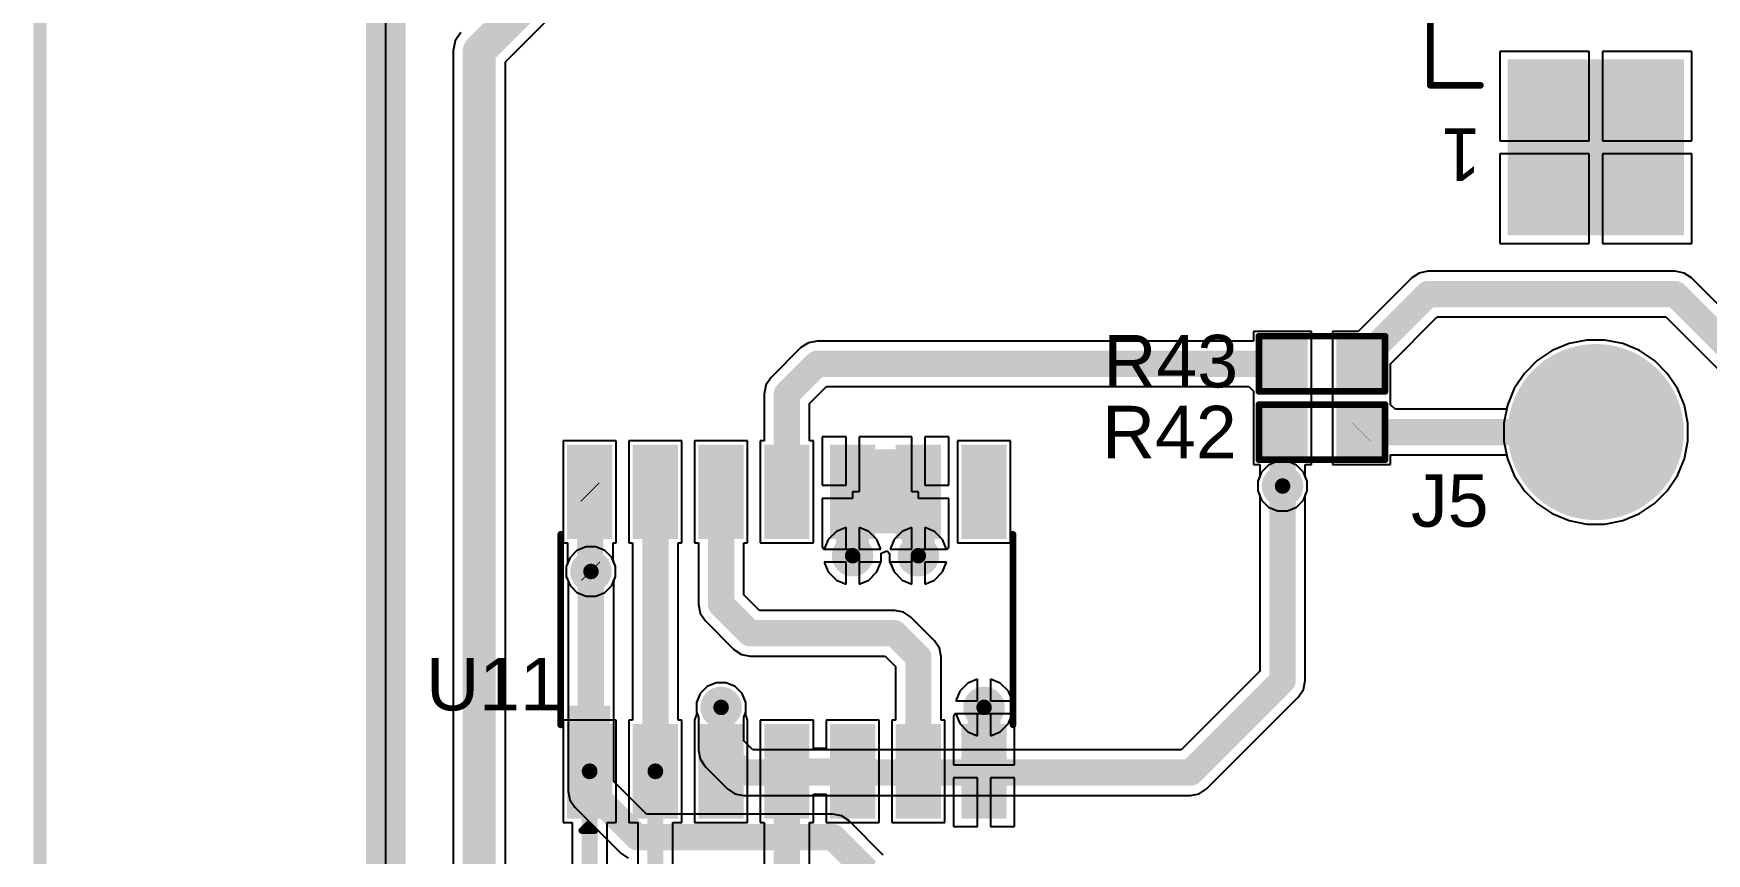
# Model space of a CAD drawing. Header units: millimetres. Extents: x -11 to 156, y -11 to 109.
# Drawn here: x -10.03 to 22.29, y 68.72 to 84.56 of the extents above; entities that cross this region are included whole.
import ezdxf

# ---------------------------------------------------------------- set-up
doc = ezdxf.new("R2010")
doc.units = ezdxf.units.MM
for name, color, linetype in [('BottomLayer', 5, 'Continuous'), ('BottomSolder', 6, 'Continuous'), ('Mechanical1', 6, 'Continuous'), ('Mechanical2', 216, 'Continuous'), ('MultiLayer', 9, 'Continuous'), ('PadHoleLayer', 156, 'Continuous'), ('TopLayer', 1, 'Continuous'), ('TopOverlay', 2, 'Continuous'), ('TopPaste', 8, 'Continuous'), ('TopSolder', 216, 'Continuous'), ('ViaHoleLayer', 16, 'Continuous')]:
    doc.layers.add(name, color=color, linetype=linetype)
doc.styles.add('Arial', font='', dxfattribs={"height": 0.2})
doc.styles.get('Arial').set_extended_font_data('Arial')

# ---------------------------------------------------------------- blocks, each defined once
blk = doc.blocks.new('SOIC_14_6')
at = {"layer": 'TopLayer'}
for points in [[(-3.51, 3.475), (-3.51, 4.145), (-1.89, 4.145), (-1.89, 3.475)], [(1.89, 3.475), (1.89, 4.145), (3.51, 4.145), (3.51, 3.475)], [(-3.51, 2.205), (-3.51, 2.875), (-1.89, 2.875), (-1.89, 2.205)], [(1.89, 2.205), (1.89, 2.875), (3.51, 2.875), (3.51, 2.205)], [(-3.51, 0.935), (-3.51, 1.605), (-1.89, 1.605), (-1.89, 0.935)], [(1.89, 0.935), (1.89, 1.605), (3.51, 1.605), (3.51, 0.935)], [(-3.51, -0.335), (-3.51, 0.335), (-1.89, 0.335), (-1.89, -0.335)], [(1.89, -0.335), (1.89, 0.335), (3.51, 0.335), (3.51, -0.335)], [(-3.51, -1.605), (-3.51, -0.935), (-1.89, -0.935), (-1.89, -1.605)], [(1.89, -1.605), (1.89, -0.935), (3.51, -0.935), (3.51, -1.605)], [(-3.51, -2.875), (-3.51, -2.205), (-1.89, -2.205), (-1.89, -2.875)], [(1.89, -2.875), (1.89, -2.205), (3.51, -2.205), (3.51, -2.875)], [(-3.51, -4.145), (-3.51, -3.475), (-1.89, -3.475), (-1.89, -4.145)], [(1.89, -4.145), (1.89, -3.475), (3.51, -3.475), (3.51, -4.145)]]:
    blk.add_hatch(color=1, dxfattribs=at).paths.add_polyline_path(points)
at = {"layer": 'TopOverlay'}
blk.add_hatch(color=2, dxfattribs=at).paths.add_polyline_path([(-1.787, 3.409), (-1.432, 3.409), (-1.432, 4.222), (-1.787, 4.222)])
at = {"layer": 'TopPaste'}
for points in [[(-3.51, 3.475), (-3.51, 4.145), (-1.89, 4.145), (-1.89, 3.475)], [(1.89, 3.475), (1.89, 4.145), (3.51, 4.145), (3.51, 3.475)], [(-3.51, 2.205), (-3.51, 2.875), (-1.89, 2.875), (-1.89, 2.205)], [(1.89, 2.205), (1.89, 2.875), (3.51, 2.875), (3.51, 2.205)], [(-3.51, 0.935), (-3.51, 1.605), (-1.89, 1.605), (-1.89, 0.935)], [(1.89, 0.935), (1.89, 1.605), (3.51, 1.605), (3.51, 0.935)], [(-3.51, -0.335), (-3.51, 0.335), (-1.89, 0.335), (-1.89, -0.335)], [(1.89, -0.335), (1.89, 0.335), (3.51, 0.335), (3.51, -0.335)], [(-3.51, -1.605), (-3.51, -0.935), (-1.89, -0.935), (-1.89, -1.605)], [(1.89, -1.605), (1.89, -0.935), (3.51, -0.935), (3.51, -1.605)], [(-3.51, -2.875), (-3.51, -2.205), (-1.89, -2.205), (-1.89, -2.875)], [(1.89, -2.875), (1.89, -2.205), (3.51, -2.205), (3.51, -2.875)], [(-3.51, -4.145), (-3.51, -3.475), (-1.89, -3.475), (-1.89, -4.145)], [(1.89, -4.145), (1.89, -3.475), (3.51, -3.475), (3.51, -4.145)]]:
    blk.add_hatch(color=8, dxfattribs=at).paths.add_polyline_path(points)
at = {"layer": 'TopSolder'}
for points in [[(-3.612, 3.373), (-3.612, 4.247), (-1.788, 4.247), (-1.788, 3.373)], [(1.788, 3.373), (1.788, 4.247), (3.612, 4.247), (3.612, 3.373)], [(-3.612, 2.103), (-3.612, 2.977), (-1.788, 2.977), (-1.788, 2.103)], [(1.788, 2.103), (1.788, 2.977), (3.612, 2.977), (3.612, 2.103)], [(-3.612, 0.833), (-3.612, 1.707), (-1.788, 1.707), (-1.788, 0.833)], [(1.788, 0.833), (1.788, 1.707), (3.612, 1.707), (3.612, 0.833)], [(-3.612, -0.437), (-3.612, 0.437), (-1.788, 0.437), (-1.788, -0.437)], [(1.788, -0.437), (1.788, 0.437), (3.612, 0.437), (3.612, -0.437)], [(-3.612, -1.707), (-3.612, -0.833), (-1.788, -0.833), (-1.788, -1.707)], [(1.788, -1.707), (1.788, -0.833), (3.612, -0.833), (3.612, -1.707)], [(-3.612, -2.977), (-3.612, -2.103), (-1.788, -2.103), (-1.788, -2.977)], [(1.788, -2.977), (1.788, -2.103), (3.612, -2.103), (3.612, -2.977)], [(-3.612, -4.247), (-3.612, -3.373), (-1.788, -3.373), (-1.788, -4.247)], [(1.788, -4.247), (1.788, -3.373), (3.612, -3.373), (3.612, -4.247)]]:
    blk.add_hatch(color=216, dxfattribs=at).paths.add_polyline_path(points)
at = {"layer": 'TopOverlay', "const_width": 0.127}
for points in [[(-1.803, 4.369), (1.88, 4.369)], [(-3.845, 3.962), (-3.718, 3.835)], [(-3.845, 3.962), (-3.845, 3.708)], [(-3.718, 3.835), (-3.845, 3.708)], [(-1.803, -4.369), (1.88, -4.369)]]:
    blk.add_lwpolyline(points, dxfattribs=at)
at = {"layer": 'TopOverlay', "const_width": 0.0635}
for points in [[(-1.835, 4.369, 1), (-1.772, 4.369, 1)], [(1.848, 4.369, 1), (1.911, 4.369, 1)], [(-3.877, 3.962, 1), (-3.813, 3.962, 1)], [(-3.877, 3.962, 1), (-3.813, 3.962, 1)], [(-3.75, 3.835, 1), (-3.686, 3.835, 1)], [(-3.75, 3.835, 1), (-3.686, 3.835, 1)], [(-3.877, 3.708, 1), (-3.813, 3.708, 1)], [(-3.877, 3.708, 1), (-3.813, 3.708, 1)], [(-1.835, -4.369, 1), (-1.772, -4.369, 1)], [(1.848, -4.369, 1), (1.911, -4.369, 1)]]:
    blk.add_lwpolyline(points, format="xyb", close=True, dxfattribs=at)
blk = doc.blocks.new('R___0603_17')
at = {"layer": 'TopLayer'}
for points in [[(-0.381, 0.4445), (-0.381, -0.4445), (-1.143, -0.4445), (-1.143, 0.4445)], [(1.143, 0.4445), (1.143, -0.4445), (0.381, -0.4445), (0.381, 0.4445)]]:
    blk.add_hatch(color=1, dxfattribs=at).paths.add_polyline_path(points)
at = {"layer": 'TopPaste'}
for points in [[(-0.381, 0.4445), (-0.381, -0.4445), (-1.143, -0.4445), (-1.143, 0.4445)], [(1.143, 0.4445), (1.143, -0.4445), (0.381, -0.4445), (0.381, 0.4445)]]:
    blk.add_hatch(color=8, dxfattribs=at).paths.add_polyline_path(points)
at = {"layer": 'TopSolder'}
for points in [[(-0.2794, 0.5461), (-0.2794, -0.5461), (-1.2446, -0.5461), (-1.2446, 0.5461)], [(1.2446, 0.5461), (1.2446, -0.5461), (0.2794, -0.5461), (0.2794, 0.5461)]]:
    blk.add_hatch(color=216, dxfattribs=at).paths.add_polyline_path(points)
at = {"layer": 'TopOverlay', "const_width": 0.127}
for points in [[(-1.2192, 0.5334), (1.2192, 0.5334)], [(-1.2192, -0.5334), (-1.2192, 0.5334)], [(1.2192, -0.5334), (1.2192, 0.5334)], [(-1.2192, -0.5334), (1.2192, -0.5334)]]:
    blk.add_lwpolyline(points, dxfattribs=at)
at = {"layer": 'TopOverlay', "const_width": 0.0635}
for points in [[(-1.25095, 0.5334, 1), (-1.18745, 0.5334, 1)], [(-1.25095, 0.5334, 1), (-1.18745, 0.5334, 1)], [(1.18745, 0.5334, 1), (1.25095, 0.5334, 1)], [(1.18745, 0.5334, 1), (1.25095, 0.5334, 1)], [(-1.25095, -0.5334, 1), (-1.18745, -0.5334, 1)], [(-1.25095, -0.5334, 1), (-1.18745, -0.5334, 1)], [(1.18745, -0.5334, 1), (1.25095, -0.5334, 1)], [(1.18745, -0.5334, 1), (1.25095, -0.5334, 1)]]:
    blk.add_lwpolyline(points, format="xyb", close=True, dxfattribs=at)
blk = doc.blocks.new('R___0603_18')
at = {"layer": 'TopLayer'}
for points in [[(-0.381, 0.4445), (-0.381, -0.4445), (-1.143, -0.4445), (-1.143, 0.4445)], [(1.143, 0.4445), (1.143, -0.4445), (0.381, -0.4445), (0.381, 0.4445)]]:
    blk.add_hatch(color=1, dxfattribs=at).paths.add_polyline_path(points)
at = {"layer": 'TopPaste'}
for points in [[(-0.381, 0.4445), (-0.381, -0.4445), (-1.143, -0.4445), (-1.143, 0.4445)], [(1.143, 0.4445), (1.143, -0.4445), (0.381, -0.4445), (0.381, 0.4445)]]:
    blk.add_hatch(color=8, dxfattribs=at).paths.add_polyline_path(points)
at = {"layer": 'TopSolder'}
for points in [[(-0.2794, 0.5461), (-0.2794, -0.5461), (-1.2446, -0.5461), (-1.2446, 0.5461)], [(1.2446, 0.5461), (1.2446, -0.5461), (0.2794, -0.5461), (0.2794, 0.5461)]]:
    blk.add_hatch(color=216, dxfattribs=at).paths.add_polyline_path(points)
at = {"layer": 'TopOverlay', "const_width": 0.127}
for points in [[(-1.2192, 0.5334), (1.2192, 0.5334)], [(-1.2192, -0.5334), (-1.2192, 0.5334)], [(1.2192, -0.5334), (1.2192, 0.5334)], [(-1.2192, -0.5334), (1.2192, -0.5334)]]:
    blk.add_lwpolyline(points, dxfattribs=at)
at = {"layer": 'TopOverlay', "const_width": 0.0635}
for points in [[(-1.25095, 0.5334, 1), (-1.18745, 0.5334, 1)], [(-1.25095, 0.5334, 1), (-1.18745, 0.5334, 1)], [(1.18745, 0.5334, 1), (1.25095, 0.5334, 1)], [(1.18745, 0.5334, 1), (1.25095, 0.5334, 1)], [(-1.25095, -0.5334, 1), (-1.18745, -0.5334, 1)], [(-1.25095, -0.5334, 1), (-1.18745, -0.5334, 1)], [(1.18745, -0.5334, 1), (1.25095, -0.5334, 1)], [(1.18745, -0.5334, 1), (1.25095, -0.5334, 1)]]:
    blk.add_lwpolyline(points, format="xyb", close=True, dxfattribs=at)
blk = doc.blocks.new('0039301060_85')
at = {"layer": 'BottomLayer'}
h = blk.add_hatch(color=5, dxfattribs=at)
edge = h.paths.add_edge_path()
edge.add_arc((-4.2, 6.4), 1.6, 0, 360)
h = blk.add_hatch(color=5, dxfattribs=at)
edge = h.paths.add_edge_path()
edge.add_arc((0, 6.4), 1.6, 0, 360)
h = blk.add_hatch(color=5, dxfattribs=at)
edge = h.paths.add_edge_path()
edge.add_arc((4.2, 6.4), 1.6, 0, 360)
h = blk.add_hatch(color=5, dxfattribs=at)
edge = h.paths.add_edge_path()
edge.add_arc((-4.2, 0.9), 1.6, 0, 360)
h = blk.add_hatch(color=5, dxfattribs=at)
edge = h.paths.add_edge_path()
edge.add_arc((0, 0.9), 1.6, 0, 360)
blk.add_hatch(color=5, dxfattribs=at).paths.add_polyline_path([(2.6, 2.5), (5.8, 2.5), (5.8, -0.7), (2.6, -0.7)])
at = {"layer": 'BottomSolder'}
h = blk.add_hatch(color=6, dxfattribs=at)
edge = h.paths.add_edge_path()
edge.add_arc((-4.2, 6.4), 1.702, 0, 360)
h = blk.add_hatch(color=6, dxfattribs=at)
edge = h.paths.add_edge_path()
edge.add_arc((0, 6.4), 1.702, 0, 360)
h = blk.add_hatch(color=6, dxfattribs=at)
edge = h.paths.add_edge_path()
edge.add_arc((4.2, 6.4), 1.702, 0, 360)
h = blk.add_hatch(color=6, dxfattribs=at)
edge = h.paths.add_edge_path()
edge.add_arc((-4.2, 0.9), 1.702, 0, 360)
h = blk.add_hatch(color=6, dxfattribs=at)
edge = h.paths.add_edge_path()
edge.add_arc((0, 0.9), 1.702, 0, 360)
blk.add_hatch(color=6, dxfattribs=at).paths.add_polyline_path([(2.499, 2.602), (5.902, 2.602), (5.902, -0.802), (2.499, -0.802)])
h = blk.add_hatch(color=6, dxfattribs=at)
edge = h.paths.add_edge_path()
edge.add_arc((-4.2, -6.4), 0.102, 0, 360)
h = blk.add_hatch(color=6, dxfattribs=at)
edge = h.paths.add_edge_path()
edge.add_arc((4.2, -6.4), 0.102, 0, 360)
at = {"layer": 'MultiLayer'}
h = blk.add_hatch(color=9, dxfattribs=at)
edge = h.paths.add_edge_path()
edge.add_arc((-4.2, 6.4), 1.6, 0, 360)
h = blk.add_hatch(color=9, dxfattribs=at)
edge = h.paths.add_edge_path()
edge.add_arc((0, 6.4), 1.6, 0, 360)
h = blk.add_hatch(color=9, dxfattribs=at)
edge = h.paths.add_edge_path()
edge.add_arc((4.2, 6.4), 1.6, 0, 360)
h = blk.add_hatch(color=9, dxfattribs=at)
edge = h.paths.add_edge_path()
edge.add_arc((-4.2, 0.9), 1.6, 0, 360)
h = blk.add_hatch(color=9, dxfattribs=at)
edge = h.paths.add_edge_path()
edge.add_arc((0, 0.9), 1.6, 0, 360)
blk.add_hatch(color=9, dxfattribs=at).paths.add_polyline_path([(2.6, 2.5), (5.8, 2.5), (5.8, -0.7), (2.6, -0.7)])
at = {"layer": 'PadHoleLayer'}
h = blk.add_hatch(color=156, dxfattribs=at)
edge = h.paths.add_edge_path()
edge.add_arc((-4.2, 6.4), 0.91, 0, 360)
h = blk.add_hatch(color=156, dxfattribs=at)
edge = h.paths.add_edge_path()
edge.add_arc((0, 6.4), 0.91, 0, 360)
h = blk.add_hatch(color=156, dxfattribs=at)
edge = h.paths.add_edge_path()
edge.add_arc((4.2, 6.4), 0.91, 0, 360)
h = blk.add_hatch(color=156, dxfattribs=at)
edge = h.paths.add_edge_path()
edge.add_arc((-4.2, 0.9), 0.91, 0, 360)
h = blk.add_hatch(color=156, dxfattribs=at)
edge = h.paths.add_edge_path()
edge.add_arc((0, 0.9), 0.91, 0, 360)
h = blk.add_hatch(color=156, dxfattribs=at)
edge = h.paths.add_edge_path()
edge.add_arc((4.2, 0.9), 0.91, 0, 360)
h = blk.add_hatch(color=156, dxfattribs=at)
edge = h.paths.add_edge_path()
edge.add_arc((-4.2, -6.4), 1.6, 0, 360)
h = blk.add_hatch(color=156, dxfattribs=at)
edge = h.paths.add_edge_path()
edge.add_arc((4.2, -6.4), 1.6, 0, 360)
at = {"layer": 'TopLayer'}
h = blk.add_hatch(color=1, dxfattribs=at)
edge = h.paths.add_edge_path()
edge.add_arc((-4.2, 6.4), 1.6, 0, 360)
h = blk.add_hatch(color=1, dxfattribs=at)
edge = h.paths.add_edge_path()
edge.add_arc((0, 6.4), 1.6, 0, 360)
h = blk.add_hatch(color=1, dxfattribs=at)
edge = h.paths.add_edge_path()
edge.add_arc((4.2, 6.4), 1.6, 0, 360)
h = blk.add_hatch(color=1, dxfattribs=at)
edge = h.paths.add_edge_path()
edge.add_arc((-4.2, 0.9), 1.6, 0, 360)
h = blk.add_hatch(color=1, dxfattribs=at)
edge = h.paths.add_edge_path()
edge.add_arc((0, 0.9), 1.6, 0, 360)
blk.add_hatch(color=1, dxfattribs=at).paths.add_polyline_path([(2.6, 2.5), (5.8, 2.5), (5.8, -0.7), (2.6, -0.7)])
at = {"layer": 'TopSolder'}
h = blk.add_hatch(color=216, dxfattribs=at)
edge = h.paths.add_edge_path()
edge.add_arc((-4.2, 6.4), 1.702, 0, 360)
h = blk.add_hatch(color=216, dxfattribs=at)
edge = h.paths.add_edge_path()
edge.add_arc((0, 6.4), 1.702, 0, 360)
h = blk.add_hatch(color=216, dxfattribs=at)
edge = h.paths.add_edge_path()
edge.add_arc((4.2, 6.4), 1.702, 0, 360)
h = blk.add_hatch(color=216, dxfattribs=at)
edge = h.paths.add_edge_path()
edge.add_arc((-4.2, 0.9), 1.702, 0, 360)
h = blk.add_hatch(color=216, dxfattribs=at)
edge = h.paths.add_edge_path()
edge.add_arc((0, 0.9), 1.702, 0, 360)
blk.add_hatch(color=216, dxfattribs=at).paths.add_polyline_path([(2.499, 2.602), (5.902, 2.602), (5.902, -0.802), (2.499, -0.802)])
h = blk.add_hatch(color=216, dxfattribs=at)
edge = h.paths.add_edge_path()
edge.add_arc((-4.2, -6.4), 0.102, 0, 360)
h = blk.add_hatch(color=216, dxfattribs=at)
edge = h.paths.add_edge_path()
edge.add_arc((4.2, -6.4), 0.102, 0, 360)
at = {"layer": 'TopOverlay', "const_width": 0.127}
for points in [[(-5.447, -0.3), (-6.9, -0.3)], [(-6.9, -0.3), (-6.9, -13.1)], [(0.656, -0.3), (-0.566, -0.3)], [(7.399, -0.3), (6.43, -0.3)], [(7.399, -0.3), (7.399, -13.1)], [(1.558, -11.081), (-0.982, -11.081)], [(-0.982, -11.081), (-0.982, -13.07)], [(1.558, -11.081), (1.558, -13.07)], [(1.558, -12.098), (-0.982, -12.098)], [(7.399, -13.1), (-6.9, -13.1)]]:
    blk.add_lwpolyline(points, dxfattribs=at)
at = {"layer": 'TopOverlay', "const_width": 0.0635}
for points in [[(-6.932, -0.3, 1), (-6.868, -0.3, 1)], [(-6.932, -0.3, 1), (-6.868, -0.3, 1)], [(-5.479, -0.3, 1), (-5.415, -0.3, 1)], [(-0.598, -0.3, 1), (-0.534, -0.3, 1)], [(0.625, -0.3, 1), (0.688, -0.3, 1)], [(6.398, -0.3, 1), (6.462, -0.3, 1)], [(7.367, -0.3, 1), (7.431, -0.3, 1)], [(7.367, -0.3, 1), (7.431, -0.3, 1)], [(-1.014, -11.081, 1), (-0.951, -11.081, 1)], [(-1.014, -11.081, 1), (-0.951, -11.081, 1)], [(1.526, -11.081, 1), (1.589, -11.081, 1)], [(1.526, -11.081, 1), (1.589, -11.081, 1)], [(-1.014, -12.098, 1), (-0.951, -12.098, 1)], [(1.526, -12.098, 1), (1.589, -12.098, 1)], [(-6.932, -13.1, 1), (-6.868, -13.1, 1)], [(-6.932, -13.1, 1), (-6.868, -13.1, 1)], [(-1.014, -13.07, 1), (-0.951, -13.07, 1)], [(1.526, -13.07, 1), (1.589, -13.07, 1)], [(7.367, -13.1, 1), (7.431, -13.1, 1)], [(7.367, -13.1, 1), (7.431, -13.1, 1)]]:
    blk.add_lwpolyline(points, format="xyb", close=True, dxfattribs=at)
at = {"layer": 'TopOverlay'}
blk.add_text('1', height=1.016, dxfattribs=at).set_placement((6.426, 0.533))

msp = doc.modelspace()

# ---------------------------------------------------------------- hatches: boundary and pattern name
at = {"layer": 'BottomLayer'}
h = msp.add_hatch(color=5, dxfattribs=at)
edge = h.paths.add_edge_path()
edge.add_arc((14.097, 75.819), 0.3, 0, 360)
h = msp.add_hatch(color=5, dxfattribs=at)
edge = h.paths.add_edge_path()
edge.add_arc((5.791, 74.473), 0.3, 0, 360)
h = msp.add_hatch(color=5, dxfattribs=at)
edge = h.paths.add_edge_path()
edge.add_arc((7.061, 74.473), 0.3, 0, 360)
h = msp.add_hatch(color=5, dxfattribs=at)
edge = h.paths.add_edge_path()
edge.add_arc((0.737, 74.168), 0.3, 0, 360)
h = msp.add_hatch(color=5, dxfattribs=at)
edge = h.paths.add_edge_path()
edge.add_arc((3.251, 71.542), 0.3, 0, 360)
h = msp.add_hatch(color=5, dxfattribs=at)
edge = h.paths.add_edge_path()
edge.add_arc((8.331, 71.542), 0.3, 0, 360)
at = {"layer": 'BottomSolder'}
h = msp.add_hatch(color=6, dxfattribs=at)
edge = h.paths.add_edge_path()
edge.add_arc((14.097, 75.819), 0.402, 0, 360)
h = msp.add_hatch(color=6, dxfattribs=at)
edge = h.paths.add_edge_path()
edge.add_arc((5.791, 74.473), 0.402, 0, 360)
h = msp.add_hatch(color=6, dxfattribs=at)
edge = h.paths.add_edge_path()
edge.add_arc((7.061, 74.473), 0.402, 0, 360)
h = msp.add_hatch(color=6, dxfattribs=at)
edge = h.paths.add_edge_path()
edge.add_arc((0.737, 74.168), 0.402, 0, 360)
h = msp.add_hatch(color=6, dxfattribs=at)
edge = h.paths.add_edge_path()
edge.add_arc((3.251, 71.542), 0.402, 0, 360)
h = msp.add_hatch(color=6, dxfattribs=at)
edge = h.paths.add_edge_path()
edge.add_arc((8.331, 71.542), 0.402, 0, 360)
at = {"layer": 'TopLayer'}
msp.add_hatch(color=1, dxfattribs=at).paths.add_polyline_path([(5.461, 74.905), (7.442, 74.905), (7.442, 76.53), (5.461, 76.53)])
h = msp.add_hatch(color=1, dxfattribs=at)
edge = h.paths.add_edge_path()
edge.add_arc((14.097, 75.819), 0.3, 0, 360)
h = msp.add_hatch(color=1, dxfattribs=at)
edge = h.paths.add_edge_path()
edge.add_arc((5.791, 74.473), 0.3, 0, 360)
h = msp.add_hatch(color=1, dxfattribs=at)
edge = h.paths.add_edge_path()
edge.add_arc((7.061, 74.473), 0.3, 0, 360)
h = msp.add_hatch(color=1, dxfattribs=at)
edge = h.paths.add_edge_path()
edge.add_arc((0.737, 74.168), 0.3, 0, 360)
h = msp.add_hatch(color=1, dxfattribs=at)
edge = h.paths.add_edge_path()
edge.add_arc((3.251, 71.542), 0.3, 0, 360)
h = msp.add_hatch(color=1, dxfattribs=at)
edge = h.paths.add_edge_path()
edge.add_arc((8.331, 71.542), 0.3, 0, 360)
at = {"layer": 'TopSolder'}
h = msp.add_hatch(color=216, dxfattribs=at)
edge = h.paths.add_edge_path()
edge.add_arc((14.097, 75.819), 0.402, 0, 360)
h = msp.add_hatch(color=216, dxfattribs=at)
edge = h.paths.add_edge_path()
edge.add_arc((5.791, 74.473), 0.402, 0, 360)
h = msp.add_hatch(color=216, dxfattribs=at)
edge = h.paths.add_edge_path()
edge.add_arc((7.061, 74.473), 0.402, 0, 360)
h = msp.add_hatch(color=216, dxfattribs=at)
edge = h.paths.add_edge_path()
edge.add_arc((0.737, 74.168), 0.402, 0, 360)
h = msp.add_hatch(color=216, dxfattribs=at)
edge = h.paths.add_edge_path()
edge.add_arc((3.251, 71.542), 0.402, 0, 360)
h = msp.add_hatch(color=216, dxfattribs=at)
edge = h.paths.add_edge_path()
edge.add_arc((8.331, 71.542), 0.402, 0, 360)
at = {"layer": 'ViaHoleLayer'}
h = msp.add_hatch(color=16, dxfattribs=at)
edge = h.paths.add_edge_path()
edge.add_arc((14.097, 75.819), 0.15, 0, 360)
h = msp.add_hatch(color=16, dxfattribs=at)
edge = h.paths.add_edge_path()
edge.add_arc((5.791, 74.473), 0.15, 0, 360)
h = msp.add_hatch(color=16, dxfattribs=at)
edge = h.paths.add_edge_path()
edge.add_arc((7.061, 74.473), 0.15, 0, 360)
h = msp.add_hatch(color=16, dxfattribs=at)
edge = h.paths.add_edge_path()
edge.add_arc((0.737, 74.168), 0.15, 0, 360)
h = msp.add_hatch(color=16, dxfattribs=at)
edge = h.paths.add_edge_path()
edge.add_arc((3.251, 71.542), 0.15, 0, 360)
h = msp.add_hatch(color=16, dxfattribs=at)
edge = h.paths.add_edge_path()
edge.add_arc((8.331, 71.542), 0.15, 0, 360)

# ---------------------------------------------------------------- linework, layer by layer
at = {"layer": 'BottomLayer'}
for p, q in [((-3.226, -2.286), (-3.226, 96.393)), ((-0.917, 84.017), (8.439, 93.373)), ((-1.889, 84.42), (-1.927, 84.226)), ((-1.779, 84.583), (-1.889, 84.42)), ((-1.927, 84.226), (-1.927, 53.111)), ((20.022, 84.216), (18.295, 84.216)), ((18.295, 84.216), (18.295, 82.489)), ((20.022, 82.489), (20.022, 84.216)), ((22.003, 84.216), (20.276, 84.216)), ((20.276, 84.216), (20.276, 82.489)), ((22.003, 82.489), (22.003, 84.216)), ((-0.917, 53.321), (-0.917, 84.017)), ((18.295, 82.489), (20.022, 82.489)), ((20.276, 82.489), (22.003, 82.489)), ((20.022, 82.235), (18.295, 82.235)), ((18.295, 82.235), (18.295, 80.508)), ((20.022, 80.508), (20.022, 82.235)), ((22.003, 82.235), (20.276, 82.235)), ((20.276, 82.235), (20.276, 80.508)), ((22.003, 80.508), (22.003, 82.235)), ((18.295, 80.508), (20.022, 80.508)), ((20.276, 80.508), (22.003, 80.508)), ((19.631, 78.572), (19.307, 78.438)), ((19.974, 78.64), (19.631, 78.572)), ((20.324, 78.64), (19.974, 78.64)), ((20.668, 78.572), (20.324, 78.64)), ((20.991, 78.438), (20.668, 78.572)), ((19.016, 78.243), (18.768, 77.995)), ((19.307, 78.438), (19.016, 78.243)), ((21.283, 78.243), (20.991, 78.438)), ((21.53, 77.995), (21.283, 78.243)), ((18.768, 77.995), (18.574, 77.704)), ((21.725, 77.704), (21.53, 77.995)), ((18.574, 77.704), (18.44, 77.381)), ((21.859, 77.381), (21.725, 77.704)), ((18.44, 77.381), (18.372, 77.037)), ((21.927, 77.037), (21.859, 77.381)), ((18.372, 77.037), (18.372, 76.687)), ((21.927, 76.687), (21.927, 77.037)), ((18.372, 76.687), (18.44, 76.344)), ((21.859, 76.344), (21.927, 76.687)), ((14.002, 76.297), (13.826, 76.224)), ((14.192, 76.297), (14.002, 76.297)), ((14.368, 76.224), (14.192, 76.297)), ((18.44, 76.344), (18.574, 76.02)), ((21.725, 76.02), (21.859, 76.344)), ((13.692, 76.09), (13.619, 75.914)), ((13.826, 76.224), (13.692, 76.09)), ((14.502, 76.09), (14.368, 76.224)), ((14.575, 75.914), (14.502, 76.09)), ((18.574, 76.02), (18.768, 75.729)), ((21.53, 75.729), (21.725, 76.02)), ((13.619, 75.914), (13.619, 75.724)), ((13.619, 75.724), (13.657, 75.633)), ((13.657, 75.633), (13.657, 72.242)), ((14.537, 75.633), (14.575, 75.724)), ((14.537, 72.06), (14.537, 75.633)), ((14.575, 75.724), (14.575, 75.914)), ((18.768, 75.729), (19.016, 75.481)), ((21.283, 75.481), (21.53, 75.729)), ((19.016, 75.481), (19.307, 75.287)), ((20.991, 75.287), (21.283, 75.481)), ((5.664, 75.02), (5.477, 74.942)), ((5.664, 74.6), (5.664, 75.02)), ((6.105, 74.942), (5.918, 75.02)), ((5.918, 75.02), (5.918, 74.6)), ((6.934, 75.02), (6.747, 74.942)), ((6.934, 74.6), (6.934, 75.02)), ((7.375, 74.942), (7.188, 75.02)), ((7.188, 75.02), (7.188, 74.6)), ((19.307, 75.287), (19.631, 75.153)), ((19.631, 75.153), (19.974, 75.084)), ((19.974, 75.084), (20.324, 75.084)), ((20.324, 75.084), (20.668, 75.153)), ((20.668, 75.153), (20.991, 75.287)), ((5.322, 74.787), (5.244, 74.6)), ((5.477, 74.942), (5.322, 74.787)), ((6.261, 74.787), (6.105, 74.942)), ((6.338, 74.6), (6.261, 74.787)), ((6.592, 74.787), (6.514, 74.6)), ((6.747, 74.942), (6.592, 74.787)), ((7.531, 74.787), (7.375, 74.942)), ((7.608, 74.6), (7.531, 74.787)), ((0.332, 74.439), (0.259, 74.263)), ((0.466, 74.573), (0.332, 74.439)), ((0.642, 74.646), (0.466, 74.573)), ((0.832, 74.646), (0.642, 74.646)), ((1.007, 74.573), (0.832, 74.646)), ((1.142, 74.439), (1.007, 74.573)), ((1.214, 74.263), (1.142, 74.439)), ((5.244, 74.6), (5.664, 74.6)), ((5.664, 74.346), (5.244, 74.346)), ((5.244, 74.346), (5.322, 74.159)), ((5.664, 73.926), (5.664, 74.346)), ((5.918, 74.6), (6.338, 74.6)), ((6.338, 74.346), (5.918, 74.346)), ((5.918, 74.346), (5.918, 73.926)), ((6.261, 74.159), (6.338, 74.346)), ((6.514, 74.6), (6.934, 74.6)), ((6.934, 74.346), (6.514, 74.346)), ((6.514, 74.346), (6.592, 74.159)), ((6.934, 73.926), (6.934, 74.346)), ((7.188, 74.6), (7.608, 74.6)), ((7.608, 74.346), (7.188, 74.346)), ((7.188, 74.346), (7.188, 73.926)), ((7.531, 74.159), (7.608, 74.346)), ((0.259, 74.263), (0.259, 74.073)), ((0.259, 74.073), (0.296, 73.982)), ((1.177, 73.982), (1.214, 74.073)), ((1.214, 74.073), (1.214, 74.263)), ((5.322, 74.159), (5.477, 74.003)), ((6.105, 74.003), (6.261, 74.159)), ((6.592, 74.159), (6.747, 74.003)), ((7.375, 74.003), (7.531, 74.159)), ((0.296, 73.982), (0.296, 69.926)), ((1.177, 70.109), (1.177, 73.982)), ((5.477, 74.003), (5.664, 73.926)), ((5.918, 73.926), (6.105, 74.003)), ((6.747, 74.003), (6.934, 73.926)), ((7.188, 73.926), (7.375, 74.003)), ((8.204, 72.089), (8.017, 72.011)), ((8.204, 71.669), (8.204, 72.089)), ((8.645, 72.011), (8.458, 72.089)), ((8.458, 72.089), (8.458, 71.669)), ((13.657, 72.242), (12.137, 70.722)), ((2.846, 71.812), (2.773, 71.637)), ((2.981, 71.947), (2.846, 71.812)), ((3.156, 72.019), (2.981, 71.947)), ((3.346, 72.019), (3.156, 72.019)), ((3.522, 71.947), (3.346, 72.019)), ((3.656, 71.812), (3.522, 71.947)), ((3.729, 71.637), (3.656, 71.812)), ((7.862, 71.855), (7.784, 71.669)), ((8.017, 72.011), (7.862, 71.855)), ((8.801, 71.855), (8.645, 72.011)), ((8.878, 71.669), (8.801, 71.855)), ((14.408, 71.748), (14.504, 71.891)), ((14.504, 71.891), (14.537, 72.06)), ((2.773, 71.637), (2.773, 71.447)), ((2.773, 71.447), (2.811, 71.356)), ((3.691, 71.356), (3.729, 71.447)), ((3.729, 71.447), (3.729, 71.637)), ((7.784, 71.669), (8.204, 71.669)), ((8.458, 71.669), (8.878, 71.669)), ((12.63, 69.97), (14.408, 71.748)), ((14.408, 71.748), (14.408, 71.748)), ((2.811, 71.356), (2.811, 70.714)), ((3.691, 70.896), (3.691, 71.356)), ((8.204, 71.415), (7.784, 71.415)), ((7.784, 71.415), (7.862, 71.228)), ((7.862, 71.228), (8.017, 71.072)), ((8.204, 70.995), (8.204, 71.415)), ((8.878, 71.415), (8.458, 71.415)), ((8.458, 71.415), (8.458, 70.995)), ((8.645, 71.072), (8.801, 71.228)), ((8.801, 71.228), (8.878, 71.415)), ((3.865, 70.722), (3.691, 70.896)), ((8.017, 71.072), (8.204, 70.995)), ((8.458, 70.995), (8.645, 71.072)), ((2.811, 70.714), (2.844, 70.545)), ((2.844, 70.545), (2.94, 70.402)), ((12.137, 70.722), (3.865, 70.722)), ((2.94, 70.402), (3.372, 69.97)), ((0.296, 69.926), (0.33, 69.758)), ((1.808, 69.477), (1.177, 70.109)), ((3.372, 69.97), (3.515, 69.875)), ((3.515, 69.875), (3.683, 69.842)), ((3.683, 69.842), (12.319, 69.842)), ((12.319, 69.842), (12.487, 69.875)), ((12.487, 69.875), (12.63, 69.97)), ((0.33, 69.758), (0.425, 69.615)), ((0.425, 69.615), (1.314, 68.726)), ((5.41, 69.477), (1.808, 69.477)), ((5.579, 69.444), (5.41, 69.477)), ((5.722, 69.349), (5.579, 69.444)), ((6.382, 68.688), (5.722, 69.349)), ((1.314, 68.726), (1.457, 68.63))]:
    msp.add_line(p, q, dxfattribs=at)
for points, const_width in [([(-1.422, 84.226), (8.23, 93.878)], 0.635), ([(-1.422, 53.111), (-1.422, 84.226)], 0.635), ([(14.097, 72.06), (14.097, 75.819)], 0.508), ([(0.737, 69.926), (0.737, 74.168)], 0.508), ([(12.319, 70.282), (14.097, 72.06)], 0.508), ([(3.251, 70.714), (3.251, 71.542)], 0.508), ([(3.251, 70.714), (3.683, 70.282)], 0.508), ([(3.683, 70.282), (12.319, 70.282)], 0.508), ([(0.737, 69.926), (1.626, 69.037)], 0.508), ([(1.626, 69.037), (5.41, 69.037)], 0.508), ([(5.41, 69.037), (6.071, 68.377)], 0.508)]:
    msp.add_lwpolyline(points, dxfattribs=dict(at, const_width=const_width))
for points, const_width in [([(-1.581, 84.226, 1), (-1.264, 84.226, 1)], 0.318), ([(-1.581, 84.226, 1), (-1.264, 84.226, 1)], 0.318), ([(13.97, 75.819, 1), (14.224, 75.819, 1)], 0.254), ([(0.61, 74.168, 1), (0.864, 74.168, 1)], 0.254), ([(13.97, 72.06, 1), (14.224, 72.06, 1)], 0.254), ([(13.97, 72.06, 1), (14.224, 72.06, 1)], 0.254), ([(3.124, 71.542, 1), (3.378, 71.542, 1)], 0.254), ([(3.124, 70.714, 1), (3.378, 70.714, 1)], 0.254), ([(3.124, 70.714, 1), (3.378, 70.714, 1)], 0.254), ([(3.556, 70.282, 1), (3.81, 70.282, 1)], 0.254), ([(3.556, 70.282, 1), (3.81, 70.282, 1)], 0.254), ([(12.192, 70.282, 1), (12.446, 70.282, 1)], 0.254), ([(12.192, 70.282, 1), (12.446, 70.282, 1)], 0.254), ([(0.61, 69.926, 1), (0.864, 69.926, 1)], 0.254), ([(0.61, 69.926, 1), (0.864, 69.926, 1)], 0.254), ([(1.499, 69.037, 1), (1.753, 69.037, 1)], 0.254), ([(1.499, 69.037, 1), (1.753, 69.037, 1)], 0.254), ([(5.283, 69.037, 1), (5.537, 69.037, 1)], 0.254), ([(5.283, 69.037, 1), (5.537, 69.037, 1)], 0.254)]:
    msp.add_lwpolyline(points, format="xyb", close=True, dxfattribs=dict(at, const_width=const_width))
at = {"layer": 'Mechanical1', "const_width": 0.254}
msp.add_lwpolyline([(-9.906, 57.929), (-9.906, 96.393)], dxfattribs=at)
at = {"layer": 'Mechanical2', "const_width": 0.762}
msp.add_lwpolyline([(-3.226, 96.393), (-3.226, -5.08)], dxfattribs=at)
at = {"layer": 'TopLayer'}
for p, q in [((-3.226, -2.286), (-3.226, 96.393)), ((20.022, 84.216), (18.295, 84.216)), ((18.295, 84.216), (18.295, 82.489)), ((20.022, 82.489), (20.022, 84.216)), ((22.003, 84.216), (20.276, 84.216)), ((20.276, 84.216), (20.276, 82.489)), ((22.003, 82.489), (22.003, 84.216)), ((18.295, 82.489), (20.022, 82.489)), ((20.276, 82.489), (22.003, 82.489)), ((20.022, 82.235), (18.295, 82.235)), ((18.295, 82.235), (18.295, 80.508)), ((20.022, 80.508), (20.022, 82.235)), ((22.003, 82.235), (20.276, 82.235)), ((20.276, 82.235), (20.276, 80.508)), ((22.003, 80.508), (22.003, 82.235)), ((18.295, 80.508), (20.022, 80.508)), ((20.276, 80.508), (22.003, 80.508)), ((16.592, 79.839), (15.557, 78.803)), ((16.735, 79.934), (16.592, 79.839)), ((16.904, 79.968), (16.735, 79.934)), ((21.684, 79.968), (16.904, 79.968)), ((21.853, 79.934), (21.684, 79.968)), ((21.996, 79.839), (21.853, 79.934)), ((23.441, 78.393), (21.996, 79.839)), ((16.18, 78.181), (17.086, 79.087)), ((17.086, 79.087), (21.502, 79.087)), ((21.502, 79.087), (22.818, 77.771)), ((4.937, 78.588), (4.794, 78.493)), ((5.105, 78.621), (4.937, 78.588)), ((13.538, 78.621), (5.105, 78.621)), ((14.656, 78.803), (13.538, 78.803)), ((13.538, 78.803), (13.538, 78.621)), ((14.656, 77.61), (14.656, 78.803)), ((15.557, 78.803), (15.062, 78.803)), ((15.062, 78.803), (15.062, 77.61)), ((19.631, 78.572), (19.307, 78.438)), ((19.974, 78.64), (19.631, 78.572)), ((20.324, 78.64), (19.974, 78.64)), ((20.668, 78.572), (20.324, 78.64)), ((20.991, 78.438), (20.668, 78.572)), ((4.794, 78.493), (4.21, 77.908)), ((19.016, 78.243), (18.768, 77.995)), ((19.307, 78.438), (19.016, 78.243)), ((21.283, 78.243), (20.991, 78.438)), ((21.53, 77.995), (21.283, 78.243)), ((4.21, 77.908), (4.114, 77.765)), ((16.18, 77.61), (16.18, 78.181)), ((18.768, 77.995), (18.574, 77.704)), ((21.725, 77.704), (21.53, 77.995)), ((4.114, 77.765), (4.081, 77.597)), ((4.081, 77.597), (4.081, 76.695)), ((4.961, 77.415), (5.288, 77.741)), ((5.288, 77.741), (13.448, 77.741)), ((13.448, 77.741), (13.538, 77.651)), ((13.538, 77.651), (13.538, 77.483)), ((14.656, 77.559), (14.656, 77.61)), ((15.062, 77.61), (15.062, 77.483)), ((16.18, 77.559), (16.18, 77.61)), ((18.574, 77.704), (18.44, 77.381)), ((21.859, 77.381), (21.725, 77.704)), ((4.961, 76.695), (4.961, 77.415)), ((13.538, 77.483), (13.538, 77.432)), ((13.538, 77.432), (13.538, 76.238)), ((14.656, 77.432), (14.656, 77.559)), ((14.656, 76.238), (14.656, 77.432)), ((15.062, 77.483), (15.062, 77.432)), ((15.062, 77.432), (15.062, 76.238)), ((16.18, 77.391), (16.18, 77.559)), ((16.27, 77.302), (16.18, 77.391)), ((18.424, 77.302), (16.27, 77.302)), ((18.44, 77.381), (18.424, 77.302)), ((21.927, 77.037), (21.859, 77.381)), ((21.927, 76.687), (21.927, 77.037)), ((1.224, 76.695), (0.198, 76.695)), ((0.198, 76.695), (0.198, 74.719)), ((1.224, 74.719), (1.224, 76.695)), ((2.494, 76.695), (1.468, 76.695)), ((1.468, 76.695), (1.468, 74.719)), ((2.494, 74.719), (2.494, 76.695)), ((3.764, 76.695), (2.738, 76.695)), ((2.738, 76.695), (2.738, 74.719)), ((3.764, 74.719), (3.764, 76.695)), ((4.081, 76.695), (4.008, 76.695)), ((4.008, 76.695), (4.008, 74.719)), ((5.034, 76.695), (4.961, 76.695)), ((5.034, 74.719), (5.034, 76.695)), ((5.664, 76.771), (5.202, 76.771)), ((5.202, 76.771), (5.202, 75.834)), ((5.664, 75.834), (5.664, 76.771)), ((6.349, 76.771), (5.918, 76.771)), ((5.918, 76.771), (5.918, 75.707)), ((6.38, 76.771), (6.349, 76.771)), ((6.472, 76.771), (6.38, 76.771)), ((6.38, 76.771), (6.38, 76.771)), ((6.504, 76.771), (6.472, 76.771)), ((6.472, 76.771), (6.472, 76.771)), ((6.934, 76.771), (6.504, 76.771)), ((6.934, 75.707), (6.934, 76.771)), ((7.65, 76.771), (7.188, 76.771)), ((7.188, 76.771), (7.188, 75.834)), ((7.65, 75.834), (7.65, 76.771)), ((8.844, 76.695), (7.818, 76.695)), ((7.818, 76.695), (7.818, 74.719)), ((8.844, 74.719), (8.844, 76.695)), ((21.859, 76.344), (21.927, 76.687)), ((16.18, 76.238), (16.18, 76.421)), ((16.18, 76.421), (18.424, 76.421)), ((18.424, 76.421), (18.44, 76.344)), ((18.44, 76.344), (18.574, 76.02)), ((21.725, 76.02), (21.859, 76.344)), ((13.538, 76.238), (13.657, 76.238)), ((13.657, 76.005), (13.619, 75.914)), ((13.657, 76.238), (13.657, 76.005)), ((14.537, 76.005), (14.537, 76.238)), ((14.537, 76.238), (14.656, 76.238)), ((14.575, 75.914), (14.537, 76.005)), ((15.062, 76.238), (16.18, 76.238)), ((18.574, 76.02), (18.768, 75.729)), ((21.53, 75.729), (21.725, 76.02)), ((5.202, 75.834), (5.664, 75.834)), ((5.918, 75.707), (5.791, 75.707)), ((5.791, 75.707), (5.791, 75.58)), ((7.061, 75.707), (6.934, 75.707)), ((7.061, 75.58), (7.061, 75.707)), ((7.188, 75.834), (7.65, 75.834)), ((13.619, 75.914), (13.619, 75.724)), ((13.619, 75.724), (13.692, 75.548)), ((14.502, 75.548), (14.575, 75.724)), ((14.575, 75.724), (14.575, 75.914)), ((18.768, 75.729), (19.016, 75.481)), ((21.283, 75.481), (21.53, 75.729)), ((5.791, 75.58), (5.202, 75.58)), ((5.202, 75.58), (5.202, 74.643)), ((7.65, 75.58), (7.061, 75.58)), ((7.65, 74.643), (7.65, 75.58)), ((13.692, 75.548), (13.826, 75.414)), ((13.826, 75.414), (14.002, 75.341)), ((14.002, 75.341), (14.192, 75.341)), ((14.192, 75.341), (14.368, 75.414)), ((14.368, 75.414), (14.502, 75.548)), ((19.016, 75.481), (19.307, 75.287)), ((20.991, 75.287), (21.283, 75.481)), ((19.307, 75.287), (19.631, 75.153)), ((19.631, 75.153), (19.974, 75.084)), ((19.974, 75.084), (20.324, 75.084)), ((20.324, 75.084), (20.668, 75.153)), ((20.668, 75.153), (20.991, 75.287)), ((0.198, 74.719), (0.284, 74.719)), ((0.284, 74.719), (0.284, 74.323)), ((1.164, 74.384), (1.164, 74.719)), ((1.164, 74.719), (1.224, 74.719)), ((1.468, 74.719), (1.541, 74.719)), ((1.541, 74.719), (1.541, 71.295)), ((2.421, 71.295), (2.421, 74.719)), ((2.421, 74.719), (2.494, 74.719)), ((2.738, 74.719), (2.811, 74.719)), ((2.811, 74.719), (2.811, 73.533)), ((3.691, 73.715), (3.691, 74.719)), ((3.691, 74.719), (3.764, 74.719)), ((4.008, 74.719), (5.034, 74.719)), ((7.818, 74.719), (8.844, 74.719)), ((1.214, 74.263), (1.164, 74.384)), ((5.202, 74.643), (5.202, 74.643)), ((5.202, 74.643), (5.231, 74.6)), ((5.231, 74.6), (5.791, 74.6)), ((5.664, 74.346), (5.244, 74.346)), ((5.244, 74.346), (5.322, 74.159)), ((5.664, 73.926), (5.664, 74.346)), ((5.791, 74.6), (5.791, 74.473)), ((5.791, 74.473), (5.918, 74.473)), ((5.918, 74.473), (5.918, 73.926)), ((6.261, 74.159), (6.345, 74.363)), ((6.345, 74.52), (6.459, 74.564)), ((6.345, 74.363), (6.345, 74.52)), ((6.459, 74.564), (6.507, 74.515)), ((6.507, 74.515), (6.507, 74.363)), ((6.507, 74.363), (6.592, 74.159)), ((6.934, 73.926), (6.934, 74.473)), ((6.934, 74.473), (7.061, 74.473)), ((7.061, 74.473), (7.061, 74.6)), ((7.061, 74.6), (7.621, 74.6)), ((7.608, 74.346), (7.188, 74.346)), ((7.188, 74.346), (7.188, 73.926)), ((7.531, 74.159), (7.608, 74.346)), ((7.621, 74.6), (7.65, 74.643)), ((7.65, 74.643), (7.65, 74.643)), ((0.284, 74.323), (0.259, 74.263)), ((0.259, 74.263), (0.259, 74.073)), ((0.259, 74.073), (0.332, 73.897)), ((1.142, 73.897), (1.214, 74.073)), ((1.214, 74.073), (1.214, 74.263)), ((5.322, 74.159), (5.477, 74.003)), ((6.105, 74.003), (6.261, 74.159)), ((6.592, 74.159), (6.747, 74.003)), ((7.375, 74.003), (7.531, 74.159)), ((0.332, 73.897), (0.466, 73.763)), ((0.466, 73.763), (0.642, 73.69)), ((0.832, 73.69), (1.007, 73.763)), ((1.007, 73.763), (1.142, 73.897)), ((3.992, 73.414), (3.691, 73.715)), ((5.477, 74.003), (5.664, 73.926)), ((5.918, 73.926), (6.105, 74.003)), ((6.747, 74.003), (6.934, 73.926)), ((7.188, 73.926), (7.375, 74.003)), ((0.642, 73.69), (0.832, 73.69)), ((2.811, 73.533), (2.844, 73.365)), ((6.604, 73.414), (3.992, 73.414)), ((6.772, 73.381), (6.604, 73.414)), ((6.915, 73.286), (6.772, 73.381)), ((2.844, 73.365), (2.94, 73.222)), ((2.94, 73.222), (3.499, 72.663)), ((7.373, 72.828), (6.915, 73.286)), ((7.468, 72.685), (7.373, 72.828)), ((3.499, 72.663), (3.642, 72.567)), ((3.642, 72.567), (3.81, 72.534)), ((3.81, 72.534), (6.422, 72.534)), ((6.422, 72.534), (6.621, 72.335)), ((7.501, 72.517), (7.468, 72.685)), ((7.501, 71.295), (7.501, 72.517)), ((6.621, 72.335), (6.621, 71.295)), ((8.204, 72.089), (8.017, 72.011)), ((8.204, 71.669), (8.204, 72.089)), ((8.645, 72.011), (8.458, 72.089)), ((8.458, 72.089), (8.458, 71.669)), ((2.846, 71.812), (2.773, 71.637)), ((2.981, 71.947), (2.846, 71.812)), ((3.156, 72.019), (2.981, 71.947)), ((3.346, 72.019), (3.156, 72.019)), ((3.522, 71.947), (3.346, 72.019)), ((3.656, 71.812), (3.522, 71.947)), ((3.729, 71.637), (3.656, 71.812)), ((7.862, 71.855), (7.784, 71.669)), ((8.017, 72.011), (7.862, 71.855)), ((8.801, 71.855), (8.645, 72.011)), ((8.878, 71.669), (8.801, 71.855)), ((2.773, 71.637), (2.773, 71.447)), ((2.773, 71.447), (2.784, 71.422)), ((3.719, 71.422), (3.729, 71.447)), ((3.729, 71.447), (3.729, 71.637)), ((7.784, 71.669), (8.204, 71.669)), ((8.458, 71.669), (8.878, 71.669)), ((1.224, 71.295), (0.198, 71.295)), ((0.198, 71.295), (0.198, 69.319)), ((1.224, 69.319), (1.224, 71.295)), ((1.541, 71.295), (1.468, 71.295)), ((1.468, 71.295), (1.468, 69.319)), ((2.494, 71.295), (2.421, 71.295)), ((2.494, 69.319), (2.494, 71.295)), ((2.784, 71.422), (2.738, 71.295)), ((2.738, 71.295), (2.738, 71.295)), ((2.738, 71.295), (2.738, 69.319)), ((3.764, 71.295), (3.719, 71.422)), ((3.764, 69.319), (3.764, 71.295)), ((3.764, 71.295), (3.764, 71.295)), ((5.034, 71.295), (4.008, 71.295)), ((4.008, 71.295), (4.008, 69.319)), ((5.034, 70.747), (5.034, 71.295)), ((6.304, 71.295), (5.278, 71.295)), ((5.278, 71.295), (5.278, 70.747)), ((6.304, 69.319), (6.304, 71.295)), ((6.621, 71.295), (6.548, 71.295)), ((6.548, 71.295), (6.548, 69.319)), ((7.574, 71.295), (7.501, 71.295)), ((7.574, 69.319), (7.574, 71.295)), ((7.771, 71.415), (7.742, 71.371)), ((7.742, 71.371), (7.742, 71.371)), ((7.742, 71.371), (7.742, 70.434)), ((8.891, 71.415), (7.771, 71.415)), ((8.92, 71.371), (8.891, 71.415)), ((8.92, 70.434), (8.92, 71.371)), ((8.92, 71.371), (8.92, 71.371)), ((5.278, 70.747), (5.034, 70.747)), ((7.742, 70.434), (8.331, 70.434)), ((8.204, 70.18), (7.742, 70.18)), ((7.742, 70.18), (7.742, 69.243)), ((8.204, 69.243), (8.204, 70.18)), ((8.331, 70.434), (8.92, 70.434)), ((8.92, 70.18), (8.458, 70.18)), ((8.458, 70.18), (8.458, 69.243)), ((8.92, 69.243), (8.92, 70.18)), ((5.034, 69.319), (5.034, 69.867)), ((5.034, 69.867), (5.278, 69.867)), ((5.278, 69.867), (5.278, 69.319)), ((0.198, 69.319), (0.375, 69.319)), ((0.375, 69.319), (0.375, 68.284)), ((1.048, 68.284), (1.048, 69.319)), ((1.048, 69.319), (1.224, 69.319)), ((1.468, 69.319), (1.645, 69.319)), ((1.645, 69.319), (1.645, 63.576)), ((2.318, 64.555), (2.318, 69.319)), ((2.318, 69.319), (2.494, 69.319)), ((2.738, 69.319), (3.764, 69.319)), ((4.008, 69.319), (4.081, 69.319)), ((4.081, 69.319), (4.081, 68.131)), ((4.961, 68.131), (4.961, 69.319)), ((4.961, 69.319), (5.034, 69.319)), ((5.278, 69.319), (6.304, 69.319)), ((6.548, 69.319), (7.574, 69.319)), ((7.742, 69.243), (8.204, 69.243)), ((8.458, 69.243), (8.92, 69.243))]:
    msp.add_line(p, q, dxfattribs=at)
for points, const_width in [([(15.621, 78.245), (16.904, 79.527)], 0.508), ([(16.904, 79.527), (21.684, 79.527)], 0.508), ([(21.684, 79.527), (24.349, 76.862)], 0.508), ([(4.521, 77.597), (5.105, 78.181)], 0.508), ([(5.105, 78.181), (14.097, 78.181)], 0.508), ([(15.621, 78.181), (15.621, 78.245)], 0.508), ([(4.521, 75.707), (4.521, 77.597)], 0.508), ([(14.097, 75.819), (14.097, 76.86)], 0.508), ([(15.621, 76.86), (15.622, 76.861)], 0.508), ([(15.622, 76.861), (20.148, 76.861)], 0.508), ([(20.148, 76.861), (20.149, 76.862)], 0.508), ([(0.711, 75.707), (0.724, 75.694)], 0.508), ([(1.981, 70.307), (1.981, 75.707)], 0.508), ([(3.251, 73.533), (3.251, 75.707)], 0.508), ([(5.791, 74.473), (5.791, 75.707)], 0.635), ([(7.061, 74.473), (7.061, 75.707)], 0.635), ([(0.724, 74.181), (0.724, 75.694)], 0.508), ([(0.724, 74.181), (0.737, 74.168)], 0.508), ([(3.251, 73.533), (3.81, 72.974)], 0.508), ([(3.81, 72.974), (6.604, 72.974)], 0.508), ([(6.604, 72.974), (7.061, 72.517)], 0.508), ([(7.061, 70.307), (7.061, 72.517)], 0.508), ([(3.251, 70.307), (3.251, 71.542)], 0.508), ([(8.331, 70.307), (8.331, 71.542)], 0.635), ([(0.711, 67.945), (0.711, 70.307)], 0.305), ([(1.981, 63.576), (1.981, 70.307)], 0.305), ([(4.521, 67.945), (4.521, 70.307)], 0.508), ([(4.521, 70.307), (5.791, 70.307)], 0.508)]:
    msp.add_lwpolyline(points, dxfattribs=dict(at, const_width=const_width))
for points, const_width in [([(16.777, 79.527, 1), (17.031, 79.527, 1)], 0.254), ([(16.777, 79.527, 1), (17.031, 79.527, 1)], 0.254), ([(21.557, 79.527, 1), (21.811, 79.527, 1)], 0.254), ([(21.557, 79.527, 1), (21.811, 79.527, 1)], 0.254), ([(4.978, 78.181, 1), (5.232, 78.181, 1)], 0.254), ([(4.978, 78.181, 1), (5.232, 78.181, 1)], 0.254), ([(13.97, 78.181, 1), (14.224, 78.181, 1)], 0.254), ([(15.494, 78.245, 1), (15.748, 78.245, 1)], 0.254), ([(15.494, 78.245, 1), (15.748, 78.245, 1)], 0.254), ([(15.494, 78.181, 1), (15.748, 78.181, 1)], 0.254), ([(4.394, 77.597, 1), (4.648, 77.597, 1)], 0.254), ([(4.394, 77.597, 1), (4.648, 77.597, 1)], 0.254), ([(13.97, 76.86, 1), (14.224, 76.86, 1)], 0.254), ([(15.494, 76.86, 1), (15.748, 76.86, 1)], 0.254), ([(15.495, 76.861, 1), (15.749, 76.861, 1)], 0.254), ([(15.495, 76.861, 1), (15.749, 76.861, 1)], 0.254), ([(20.021, 76.861, 1), (20.275, 76.861, 1)], 0.254), ([(20.021, 76.861, 1), (20.275, 76.861, 1)], 0.254), ([(20.022, 76.862, 1), (20.276, 76.862, 1)], 0.254), ([(0.584, 75.707, 1), (0.838, 75.707, 1)], 0.254), ([(1.854, 75.707, 1), (2.108, 75.707, 1)], 0.254), ([(3.124, 75.707, 1), (3.378, 75.707, 1)], 0.254), ([(4.394, 75.707, 1), (4.648, 75.707, 1)], 0.254), ([(5.632, 75.707, 1), (5.95, 75.707, 1)], 0.318), ([(6.902, 75.707, 1), (7.22, 75.707, 1)], 0.318), ([(13.97, 75.819, 1), (14.224, 75.819, 1)], 0.254), ([(0.597, 75.694, 1), (0.851, 75.694, 1)], 0.254), ([(0.597, 75.694, 1), (0.851, 75.694, 1)], 0.254), ([(5.632, 74.473, 1), (5.95, 74.473, 1)], 0.318), ([(6.902, 74.473, 1), (7.22, 74.473, 1)], 0.318), ([(0.597, 74.181, 1), (0.851, 74.181, 1)], 0.254), ([(0.597, 74.181, 1), (0.851, 74.181, 1)], 0.254), ([(0.61, 74.168, 1), (0.864, 74.168, 1)], 0.254), ([(3.124, 73.533, 1), (3.378, 73.533, 1)], 0.254), ([(3.124, 73.533, 1), (3.378, 73.533, 1)], 0.254), ([(3.683, 72.974, 1), (3.937, 72.974, 1)], 0.254), ([(3.683, 72.974, 1), (3.937, 72.974, 1)], 0.254), ([(6.477, 72.974, 1), (6.731, 72.974, 1)], 0.254), ([(6.477, 72.974, 1), (6.731, 72.974, 1)], 0.254), ([(6.934, 72.517, 1), (7.188, 72.517, 1)], 0.254), ([(6.934, 72.517, 1), (7.188, 72.517, 1)], 0.254), ([(3.124, 71.542, 1), (3.378, 71.542, 1)], 0.254), ([(8.172, 71.542, 1), (8.49, 71.542, 1)], 0.318), ([(0.635, 70.307, 1), (0.787, 70.307, 1)], 0.152), ([(1.854, 70.307, 1), (2.108, 70.307, 1)], 0.254), ([(1.905, 70.307, 1), (2.057, 70.307, 1)], 0.152), ([(3.124, 70.307, 1), (3.378, 70.307, 1)], 0.254), ([(4.394, 70.307, 1), (4.648, 70.307, 1)], 0.254), ([(4.394, 70.307, 1), (4.648, 70.307, 1)], 0.254), ([(5.664, 70.307, 1), (5.918, 70.307, 1)], 0.254), ([(6.934, 70.307, 1), (7.188, 70.307, 1)], 0.254), ([(8.172, 70.307, 1), (8.49, 70.307, 1)], 0.318)]:
    msp.add_lwpolyline(points, format="xyb", close=True, dxfattribs=dict(at, const_width=const_width))

# ---------------------------------------------------------------- block references
for name, p, rotation in [('0039301060_85', (24.349, 83.262), 180), ('SOIC_14_6', (4.521, 73.007), 90)]:
    msp.add_blockref(name, p, dxfattribs=dict(rotation=rotation))
for name, p in [('R___0603_17', (14.859, 78.181)), ('R___0603_18', (14.859, 76.86))]:
    msp.add_blockref(name, p)

# ---------------------------------------------------------------- texts
at = {"layer": 'TopOverlay', "style": 'Arial'}
for s, p in [('R43', (10.635, 77.724)), ('R42', (10.609, 76.353)), ('J5', (16.578, 75.032)), ('U11', (-2.447, 71.483))]:
    msp.add_text(s, height=1.016, dxfattribs=at).set_placement(p)

doc.saveas('drawing.dxf')
